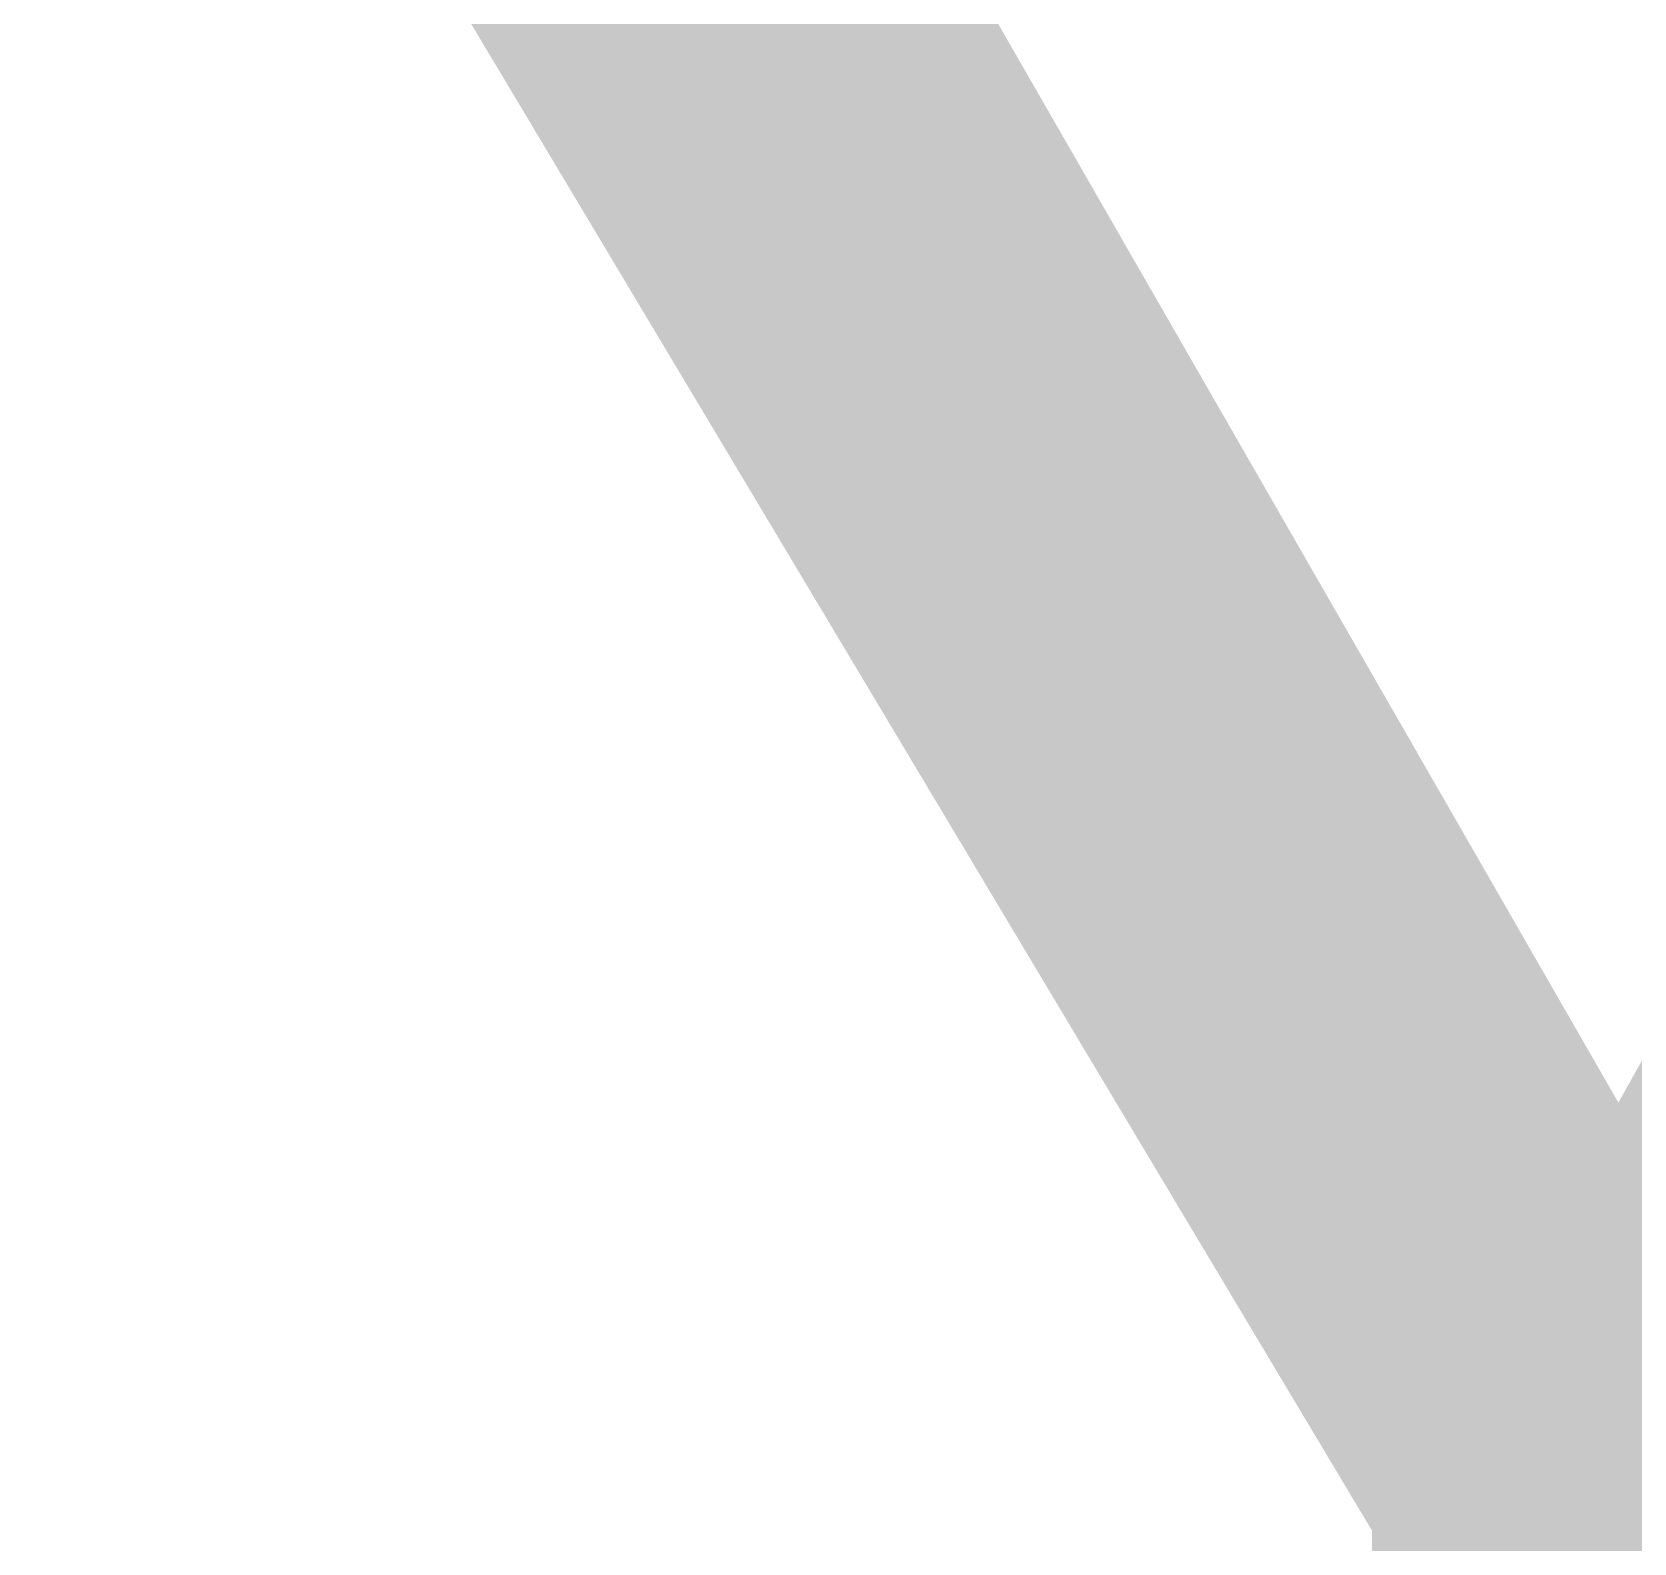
# Model space of a CAD drawing. Extents: x 35 to 236, y 10 to 166.
# Drawn here: x 94.244 to 96.885, y 111.181 to 113.672 of the extents above; entities that cross this region are included whole.
import ezdxf

# ---------------------------------------------------------------- set-up
doc = ezdxf.new("R2010")
doc.units = 0
doc.layers.add('BG_SILKSCREEN_TOP', color=254, linetype='CONTINUOUS')

msp = doc.modelspace()

# ---------------------------------------------------------------- linework, layer by layer
at = {"layer": 'BG_SILKSCREEN_TOP', "const_width": 0.0508}
for points in [[(96.4788, 111.2081), (94.269, 114.9038)], [(96.4788, 111.2081), (94.269, 114.9038)], [(95.1072, 114.9038), (96.8598, 111.8558)], [(95.1072, 114.9038), (96.8598, 111.8558)], [(96.8598, 111.8558), (98.5743, 114.9038)], [(96.8598, 111.8558), (98.5743, 114.9038)], [(94.9914, 113.6955), (95.506, 114.2101)], [(94.9931, 113.6927), (95.5077, 114.2073)], [(94.9948, 113.6899), (95.5093, 114.2044)], [(94.9965, 113.6871), (95.5109, 114.2016)], [(94.9981, 113.6843), (95.5126, 114.1987)], [(94.9998, 113.6815), (95.5142, 114.1959)], [(95.0015, 113.6787), (95.5159, 114.193)], [(95.0032, 113.6759), (95.5175, 114.1902)], [(95.0049, 113.673), (95.5191, 114.1873)], [(95.0065, 113.6702), (95.5208, 114.1845)], [(95.0082, 113.6674), (95.5224, 114.1816)], [(95.0099, 113.6646), (95.524, 114.1788)], [(95.0116, 113.6618), (95.5257, 114.1759)], [(95.0133, 113.659), (95.5273, 114.1731)], [(95.015, 113.6562), (95.529, 114.1702)], [(95.0166, 113.6534), (95.5306, 114.1674)], [(95.0183, 113.6506), (95.5322, 114.1645)], [(95.02, 113.6478), (95.5339, 114.1617)], [(95.0217, 113.645), (95.5355, 114.1588)], [(95.0234, 113.6421), (95.5372, 114.156)], [(95.025, 113.6393), (95.5388, 114.1531)], [(95.0267, 113.6365), (95.5405, 114.1503)], [(95.0284, 113.6337), (95.5421, 114.1474)], [(95.0301, 113.6309), (95.5437, 114.1445)], [(95.0317, 113.6281), (95.5454, 114.1417)], [(95.0334, 113.6253), (95.547, 114.1389)], [(95.0351, 113.6225), (95.5486, 114.136)], [(95.0368, 113.6197), (95.5503, 114.1331)], [(95.0385, 113.6169), (95.5519, 114.1303)], [(95.0401, 113.614), (95.5536, 114.1275)], [(95.0418, 113.6112), (95.5552, 114.1246)], [(95.0435, 113.6084), (95.5568, 114.1217)], [(95.0452, 113.6056), (95.5585, 114.1189)], [(95.0469, 113.6028), (95.5601, 114.116)], [(95.0486, 113.6), (95.5618, 114.1132)], [(95.0502, 113.5972), (95.5634, 114.1103)], [(95.0519, 113.5944), (95.565, 114.1075)], [(95.0536, 113.5916), (95.5667, 114.1046)], [(95.0553, 113.5887), (95.5683, 114.1018)], [(95.057, 113.5859), (95.5699, 114.0989)], [(95.0586, 113.5831), (95.5716, 114.0961)], [(95.0603, 113.5803), (95.5732, 114.0932)], [(95.062, 113.5775), (95.5749, 114.0904)], [(95.0637, 113.5747), (95.5765, 114.0875)], [(95.0653, 113.5719), (95.5781, 114.0847)], [(95.067, 113.5691), (95.5798, 114.0818)], [(95.0687, 113.5663), (95.5814, 114.079)], [(95.0704, 113.5635), (95.5831, 114.0761)], [(95.0721, 113.5607), (95.5847, 114.0733)], [(95.0738, 113.5578), (95.5864, 114.0704)], [(95.0754, 113.555), (95.588, 114.0676)], [(95.0771, 113.5522), (95.5896, 114.0647)], [(95.0788, 113.5494), (95.5913, 114.0619)], [(95.0805, 113.5466), (95.5929, 114.059)], [(95.0822, 113.5438), (95.5945, 114.0562)], [(95.0838, 113.541), (95.5962, 114.0533)], [(95.0855, 113.5382), (95.5978, 114.0505)], [(95.0872, 113.5354), (95.5995, 114.0476)], [(95.0889, 113.5326), (95.6011, 114.0448)], [(95.0906, 113.5297), (95.6027, 114.0419)], [(95.0922, 113.5269), (95.6044, 114.0391)], [(95.0939, 113.5241), (95.606, 114.0362)], [(95.0956, 113.5213), (95.6077, 114.0334)], [(95.0973, 113.5185), (95.6093, 114.0305)], [(95.099, 113.5157), (95.6109, 114.0277)], [(95.1007, 113.5129), (95.6126, 114.0248)], [(95.1023, 113.5101), (95.6142, 114.022)], [(95.104, 113.5073), (95.6158, 114.0191)], [(95.1057, 113.5045), (95.6175, 114.0163)], [(95.1074, 113.5016), (95.6191, 114.0134)], [(95.109, 113.4988), (95.6208, 114.0106)], [(95.1107, 113.496), (95.6224, 114.0077)], [(95.1124, 113.4932), (95.624, 114.0048)], [(95.1141, 113.4904), (95.6257, 114.002)], [(95.1158, 113.4876), (95.6273, 113.9992)], [(95.1174, 113.4848), (95.629, 113.9963)], [(95.1191, 113.482), (95.6306, 113.9935)], [(95.1208, 113.4792), (95.6322, 113.9906)], [(95.1225, 113.4763), (95.6339, 113.9878)], [(95.1242, 113.4736), (95.6355, 113.9849)], [(95.1258, 113.4707), (95.6372, 113.9821)], [(95.1275, 113.4679), (95.6388, 113.9792)], [(95.1292, 113.4651), (95.6405, 113.9763)], [(95.1309, 113.4623), (95.6421, 113.9735)], [(95.1326, 113.4595), (95.6437, 113.9707)], [(95.1342, 113.4567), (95.6454, 113.9678)], [(95.1359, 113.4539), (95.647, 113.9649)], [(95.1376, 113.4511), (95.6486, 113.9621)], [(95.1393, 113.4483), (95.6503, 113.9593)], [(95.141, 113.4454), (95.6519, 113.9564)], [(95.1426, 113.4426), (95.6536, 113.9535)], [(95.1443, 113.4398), (95.6552, 113.9507)], [(95.146, 113.437), (95.6568, 113.9478)], [(95.1477, 113.4342), (95.6585, 113.945)], [(95.1494, 113.4314), (95.6601, 113.9421)], [(95.151, 113.4286), (95.6617, 113.9393)], [(95.1527, 113.4258), (95.6634, 113.9364)], [(95.1544, 113.423), (95.665, 113.9336)], [(95.1561, 113.4202), (95.6667, 113.9307)], [(95.1578, 113.4173), (95.6683, 113.9279)], [(95.1595, 113.4145), (95.6699, 113.925)], [(95.1611, 113.4117), (95.6716, 113.9222)], [(95.1628, 113.4089), (95.6732, 113.9193)], [(95.1645, 113.4061), (95.6749, 113.9165)], [(95.1662, 113.4033), (95.6765, 113.9136)], [(95.1678, 113.4005), (95.6781, 113.9108)], [(95.1695, 113.3977), (95.6798, 113.9079)], [(95.1712, 113.3949), (95.6814, 113.9051)], [(95.1729, 113.392), (95.683, 113.9022)], [(95.1746, 113.3893), (95.6847, 113.8994)], [(95.1762, 113.3864), (95.6863, 113.8965)], [(95.1779, 113.3836), (95.688, 113.8937)], [(95.1796, 113.3808), (95.6896, 113.8908)], [(95.1813, 113.378), (95.6913, 113.888)], [(95.183, 113.3752), (95.6929, 113.8851)], [(95.1846, 113.3724), (95.6945, 113.8823)], [(95.1863, 113.3696), (95.6962, 113.8794)], [(95.188, 113.3668), (95.6978, 113.8766)], [(95.1897, 113.364), (95.6995, 113.8737)], [(95.1914, 113.3611), (95.7011, 113.8709)], [(95.1931, 113.3583), (95.7027, 113.868)], [(95.1947, 113.3555), (95.7044, 113.8652)], [(95.1964, 113.3527), (95.706, 113.8623)], [(95.1981, 113.3499), (95.7077, 113.8595)], [(95.1998, 113.3471), (95.7093, 113.8566)], [(95.2014, 113.3443), (95.7109, 113.8538)], [(95.2031, 113.3415), (95.7126, 113.8509)], [(95.2048, 113.3387), (95.7142, 113.8481)], [(95.2065, 113.3359), (95.7158, 113.8452)], [(95.2082, 113.333), (95.7175, 113.8424)], [(95.2098, 113.3302), (95.7191, 113.8395)], [(95.2115, 113.3274), (95.7208, 113.8366)], [(95.2132, 113.3246), (95.7224, 113.8338)], [(95.2149, 113.3218), (95.724, 113.831)], [(95.2166, 113.319), (95.7257, 113.8281)], [(95.2183, 113.3162), (95.7273, 113.8253)], [(95.2199, 113.3134), (95.7289, 113.8224)], [(95.2216, 113.3106), (95.7306, 113.8196)], [(95.2233, 113.3078), (95.7322, 113.8167)], [(95.225, 113.3049), (95.7339, 113.8138)], [(95.2267, 113.3021), (95.7355, 113.811)], [(95.2283, 113.2993), (95.7372, 113.8081)], [(95.23, 113.2965), (95.7388, 113.8053)], [(95.2317, 113.2937), (95.7404, 113.8025)], [(95.2334, 113.2909), (95.7421, 113.7996)], [(95.235, 113.2881), (95.7437, 113.7967)], [(95.2367, 113.2853), (95.7454, 113.7939)], [(95.2384, 113.2825), (95.747, 113.7911)], [(95.2401, 113.2797), (95.7486, 113.7882)], [(95.2418, 113.2769), (95.7503, 113.7853)], [(95.2435, 113.274), (95.7519, 113.7825)], [(95.2451, 113.2712), (95.7536, 113.7797)], [(96.8992, 111.9258), (98.7503, 113.777)], [(96.9049, 111.9361), (98.7567, 113.7879)], [(95.2468, 113.2684), (95.7552, 113.7768)], [(95.2485, 113.2656), (95.7568, 113.7739)], [(95.2502, 113.2628), (95.7585, 113.7711)], [(95.2519, 113.26), (95.7601, 113.7682)], [(95.2535, 113.2572), (95.7617, 113.7654)], [(95.2552, 113.2544), (95.7634, 113.7625)], [(95.2569, 113.2516), (95.765, 113.7597)], [(95.2586, 113.2487), (95.7667, 113.7568)], [(95.2603, 113.2459), (95.7683, 113.754)], [(95.2619, 113.2431), (95.7699, 113.7511)], [(96.8876, 111.9053), (98.7375, 113.7552)], [(96.8934, 111.9156), (98.7439, 113.7661)], [(95.2636, 113.2403), (95.7716, 113.7483)], [(95.2653, 113.2375), (95.7732, 113.7454)], [(95.267, 113.2347), (95.7749, 113.7426)], [(95.2686, 113.2319), (95.7765, 113.7397)], [(95.2703, 113.2291), (95.7781, 113.7369)], [(95.272, 113.2263), (95.7798, 113.734)], [(95.2737, 113.2235), (95.7814, 113.7312)], [(95.2754, 113.2206), (95.783, 113.7283)], [(95.2771, 113.2178), (95.7847, 113.7255)], [(96.8761, 111.8848), (98.7247, 113.7334)], [(96.8818, 111.895), (98.7311, 113.7443)], [(95.2787, 113.215), (95.7863, 113.7226)], [(95.2804, 113.2122), (95.788, 113.7198)], [(95.2821, 113.2094), (95.7896, 113.7169)], [(95.2838, 113.2066), (95.7913, 113.7141)], [(95.2855, 113.2038), (95.7929, 113.7112)], [(95.2871, 113.201), (95.7945, 113.7084)], [(95.2888, 113.1982), (95.7962, 113.7055)], [(95.2905, 113.1953), (95.7978, 113.7027)], [(95.2922, 113.1926), (95.7995, 113.6998)], [(96.3793, 111.3745), (98.7055, 113.7008)], [(96.8645, 111.8643), (98.7119, 113.7117)], [(96.8703, 111.8745), (98.7183, 113.7226)], [(95.2939, 113.1897), (95.8011, 113.697)], [(95.2955, 113.1869), (95.8027, 113.6941)], [(95.2972, 113.1841), (95.8044, 113.6913)], [(95.2989, 113.1813), (95.806, 113.6884)], [(95.3006, 113.1785), (95.8076, 113.6856)], [(95.3023, 113.1757), (95.8093, 113.6827)], [(95.304, 113.1729), (95.8109, 113.6799)], [(95.3056, 113.1701), (95.8126, 113.677)], [(95.3073, 113.1673), (95.8142, 113.6742)], [(95.309, 113.1645), (95.8158, 113.6713)], [(96.3809, 111.3717), (98.6991, 113.6899)], [(96.3826, 111.3689), (98.6927, 113.679)], [(95.3107, 113.1616), (95.8175, 113.6684)], [(95.3123, 113.1588), (95.8191, 113.6656)], [(95.314, 113.156), (95.8208, 113.6628)], [(95.3157, 113.1532), (95.8224, 113.6599)], [(95.3174, 113.1504), (95.824, 113.657)], [(95.3191, 113.1476), (95.8257, 113.6542)], [(95.3207, 113.1448), (95.8273, 113.6514)], [(95.3224, 113.142), (95.8289, 113.6485)], [(95.3241, 113.1392), (95.8306, 113.6456)], [(96.3843, 111.3661), (98.6863, 113.6681)], [(96.386, 111.3633), (98.6799, 113.6572)], [(96.3876, 111.3605), (98.6735, 113.6463)], [(95.3258, 113.1363), (95.8322, 113.6428)], [(95.3275, 113.1336), (95.8339, 113.64)], [(95.3292, 113.1307), (95.8355, 113.6371)], [(95.3308, 113.1279), (95.8372, 113.6342)], [(95.3325, 113.1251), (95.8388, 113.6314)], [(95.3342, 113.1223), (95.8404, 113.6285)], [(95.3359, 113.1195), (95.8421, 113.6257)], [(95.3375, 113.1167), (95.8437, 113.6228)], [(95.3392, 113.1139), (95.8454, 113.62)], [(96.3893, 111.3577), (98.6671, 113.6355)], [(96.391, 111.3548), (98.6607, 113.6246)], [(95.3409, 113.1111), (95.847, 113.6171)], [(95.3426, 113.1083), (95.8486, 113.6143)], [(95.3443, 113.1054), (95.8503, 113.6115)], [(95.3459, 113.1026), (95.8519, 113.6086)], [(95.3476, 113.0998), (95.8535, 113.6057)], [(95.3493, 113.097), (95.8552, 113.6029)], [(95.351, 113.0942), (95.8568, 113.6)], [(95.3527, 113.0914), (95.8585, 113.5972)], [(95.3543, 113.0886), (95.8601, 113.5943)], [(96.3927, 111.352), (98.6543, 113.6137)], [(96.3944, 111.3492), (98.6479, 113.6028)], [(95.356, 113.0858), (95.8617, 113.5915)], [(95.3577, 113.083), (95.8634, 113.5886)], [(95.3594, 113.0802), (95.865, 113.5858)], [(95.3611, 113.0773), (95.8667, 113.5829)], [(95.3628, 113.0745), (95.8683, 113.5801)], [(95.3644, 113.0717), (95.8699, 113.5772)], [(95.3661, 113.0689), (95.8716, 113.5744)], [(95.3678, 113.0661), (95.8732, 113.5715)], [(95.3695, 113.0633), (95.8748, 113.5687)], [(95.3711, 113.0605), (95.8765, 113.5658)], [(96.3961, 111.3464), (98.6415, 113.5919)], [(96.3977, 111.3436), (98.6351, 113.581)], [(96.3994, 111.3408), (98.6287, 113.5701)], [(95.3728, 113.0577), (95.8781, 113.563)], [(95.3745, 113.0549), (95.8798, 113.5601)], [(95.3762, 113.052), (95.8814, 113.5573)], [(95.3779, 113.0492), (95.883, 113.5544)], [(95.3795, 113.0464), (95.8847, 113.5516)], [(95.3812, 113.0436), (95.8863, 113.5487)], [(95.3829, 113.0408), (95.888, 113.5459)], [(95.3846, 113.038), (95.8896, 113.543)], [(95.3863, 113.0352), (95.8913, 113.5402)], [(96.4011, 111.338), (98.6223, 113.5592)], [(96.4028, 111.3352), (98.6159, 113.5483)], [(95.388, 113.0324), (95.8929, 113.5373)], [(95.3896, 113.0296), (95.8945, 113.5345)], [(95.3913, 113.0268), (95.8962, 113.5316)], [(95.393, 113.0239), (95.8978, 113.5288)], [(95.3947, 113.0211), (95.8994, 113.5259)], [(95.3964, 113.0183), (95.9011, 113.5231)], [(95.398, 113.0155), (95.9027, 113.5202)], [(95.3997, 113.0127), (95.9044, 113.5174)], [(95.4014, 113.0099), (95.906, 113.5145)], [(96.4045, 111.3324), (98.6095, 113.5375)], [(96.4061, 111.3295), (98.6032, 113.5266)], [(96.4078, 111.3267), (98.5968, 113.5157)], [(95.4031, 113.0071), (95.9076, 113.5117)], [(95.4047, 113.0043), (95.9093, 113.5088)], [(95.4064, 113.0015), (95.9109, 113.506)], [(95.4081, 112.9987), (95.9126, 113.5031)], [(95.4098, 112.9959), (95.9142, 113.5003)], [(95.4115, 112.993), (95.9158, 113.4974)], [(95.4131, 112.9902), (95.9175, 113.4946)], [(95.4148, 112.9874), (95.9191, 113.4917)], [(95.4165, 112.9846), (95.9207, 113.4888)], [(96.4095, 111.3239), (98.5904, 113.5048)], [(96.4112, 111.3211), (98.584, 113.4939)], [(95.4182, 112.9818), (95.9224, 113.486)], [(95.4199, 112.979), (95.924, 113.4832)], [(95.4216, 112.9762), (95.9257, 113.4803)], [(95.4232, 112.9734), (95.9273, 113.4774)], [(95.4249, 112.9706), (95.9289, 113.4746)], [(95.4266, 112.9678), (95.9306, 113.4718)], [(95.4283, 112.9649), (95.9322, 113.4689)], [(95.43, 112.9621), (95.9339, 113.466)], [(95.4316, 112.9593), (95.9355, 113.4632)], [(95.4333, 112.9565), (95.9372, 113.4603)], [(96.4129, 111.3183), (98.5776, 113.483)], [(96.4145, 111.3155), (98.5712, 113.4721)], [(96.4162, 111.3127), (98.5648, 113.4612)], [(95.435, 112.9537), (95.9388, 113.4575)], [(95.4367, 112.9509), (95.9404, 113.4546)], [(95.4383, 112.9481), (95.9421, 113.4518)], [(95.44, 112.9453), (95.9437, 113.4489)], [(95.4417, 112.9425), (95.9454, 113.4461)], [(95.4434, 112.9396), (95.947, 113.4432)], [(95.4451, 112.9369), (95.9486, 113.4404)], [(95.4468, 112.934), (95.9503, 113.4375)], [(95.4484, 112.9312), (95.9519, 113.4347)], [(96.4179, 111.3099), (98.5584, 113.4503)], [(96.4196, 111.3071), (98.552, 113.4394)], [(95.4501, 112.9284), (95.9535, 113.4318)], [(95.4518, 112.9256), (95.9552, 113.429)], [(95.4535, 112.9228), (95.9568, 113.4261)], [(95.4552, 112.92), (95.9585, 113.4233)], [(95.4568, 112.9172), (95.9601, 113.4204)], [(95.4585, 112.9144), (95.9617, 113.4176)], [(95.4602, 112.9116), (95.9634, 113.4147)], [(95.4619, 112.9087), (95.965, 113.4119)], [(95.4636, 112.9059), (95.9666, 113.409)], [(96.4212, 111.3043), (98.5456, 113.4286)], [(96.4229, 111.3014), (98.5392, 113.4177)], [(95.4652, 112.9031), (95.9683, 113.4062)], [(95.4669, 112.9003), (95.9699, 113.4033)], [(95.4686, 112.8975), (95.9716, 113.4005)], [(95.4703, 112.8947), (95.9732, 113.3976)], [(95.4719, 112.8919), (95.9748, 113.3948)], [(95.4736, 112.8891), (95.9765, 113.3919)], [(95.4753, 112.8863), (95.9781, 113.3891)], [(95.477, 112.8835), (95.9798, 113.3862)], [(95.4787, 112.8806), (95.9814, 113.3834)], [(96.4246, 111.2986), (98.5328, 113.4068)], [(96.4263, 111.2958), (98.5264, 113.3959)], [(96.428, 111.293), (98.52, 113.385)], [(95.4804, 112.8778), (95.983, 113.3805)], [(95.482, 112.875), (95.9847, 113.3777)], [(95.4837, 112.8722), (95.9863, 113.3748)], [(95.4854, 112.8694), (95.988, 113.372)], [(95.4871, 112.8666), (95.9896, 113.3691)], [(95.4888, 112.8638), (95.9912, 113.3663)], [(95.4904, 112.861), (95.9929, 113.3634)], [(95.4921, 112.8582), (95.9945, 113.3606)], [(95.4938, 112.8553), (95.9962, 113.3577)], [(95.4955, 112.8526), (95.9978, 113.3549)], [(96.4297, 111.2902), (98.5136, 113.3741)], [(96.4313, 111.2874), (98.5072, 113.3632)], [(95.4972, 112.8497), (95.9994, 113.352)], [(95.4988, 112.8469), (96.0011, 113.3492)], [(95.5005, 112.8441), (96.0027, 113.3463)], [(95.5022, 112.8413), (96.0044, 113.3435)], [(95.5039, 112.8385), (96.006, 113.3406)], [(95.5056, 112.8357), (96.0076, 113.3378)], [(95.5073, 112.8329), (96.0093, 113.3349)], [(95.5089, 112.8301), (96.0109, 113.3321)], [(95.5106, 112.8273), (96.0126, 113.3292)], [(96.433, 111.2846), (98.5008, 113.3523)], [(96.4347, 111.2818), (98.4944, 113.3414)], [(96.4364, 111.279), (98.488, 113.3306)], [(95.5123, 112.8245), (96.0142, 113.3264)], [(95.514, 112.8216), (96.0158, 113.3235)], [(95.5156, 112.8188), (96.0175, 113.3206)], [(95.5173, 112.816), (96.0191, 113.3178)], [(95.519, 112.8132), (96.0207, 113.315)], [(95.5207, 112.8104), (96.0224, 113.3121)], [(95.5224, 112.8076), (96.024, 113.3092)], [(95.524, 112.8048), (96.0257, 113.3064)], [(95.5257, 112.802), (96.0273, 113.3036)], [(96.4381, 111.2762), (98.4816, 113.3197)], [(96.4397, 111.2734), (98.4752, 113.3088)], [(95.5274, 112.7992), (96.0289, 113.3007)], [(95.5291, 112.7963), (96.0306, 113.2978)], [(95.5308, 112.7935), (96.0322, 113.295)], [(95.5325, 112.7907), (96.0338, 113.2921)], [(95.5341, 112.7879), (96.0355, 113.2893)], [(95.5358, 112.7851), (96.0372, 113.2864)], [(95.5375, 112.7823), (96.0388, 113.2836)], [(95.5392, 112.7795), (96.0404, 113.2807)], [(95.5408, 112.7767), (96.0421, 113.2779)], [(95.5425, 112.7739), (96.0437, 113.275)], [(96.4414, 111.2705), (98.4688, 113.2979)], [(96.4431, 111.2677), (98.4624, 113.287)], [(96.4448, 111.2649), (98.456, 113.2761)], [(95.5442, 112.7711), (96.0453, 113.2722)], [(95.5459, 112.7682), (96.047, 113.2693)], [(95.5476, 112.7654), (96.0486, 113.2665)], [(95.5492, 112.7626), (96.0503, 113.2636)], [(95.5509, 112.7598), (96.0519, 113.2608)], [(95.5526, 112.757), (96.0535, 113.2579)], [(95.5543, 112.7542), (96.0552, 113.2551)], [(95.556, 112.7514), (96.0568, 113.2522)], [(95.5576, 112.7486), (96.0584, 113.2494)], [(96.4465, 111.2621), (98.4496, 113.2652)], [(96.4481, 111.2593), (98.4432, 113.2544)], [(95.5593, 112.7458), (96.0601, 113.2465)], [(95.561, 112.7429), (96.0617, 113.2437)], [(95.5627, 112.7402), (96.0634, 113.2408)], [(95.5644, 112.7373), (96.065, 113.238)], [(95.5661, 112.7345), (96.0666, 113.2351)], [(95.5677, 112.7317), (96.0683, 113.2323)], [(95.5694, 112.7289), (96.0699, 113.2294)], [(95.5711, 112.7261), (96.0716, 113.2266)], [(95.5728, 112.7233), (96.0732, 113.2237)], [(96.4498, 111.2565), (98.4368, 113.2435)], [(96.4515, 111.2537), (98.4304, 113.2326)], [(95.5744, 112.7205), (96.0748, 113.2209)], [(95.5761, 112.7177), (96.0765, 113.218)], [(95.5778, 112.7149), (96.0781, 113.2152)], [(95.5795, 112.712), (96.0798, 113.2123)], [(95.5812, 112.7092), (96.0814, 113.2095)], [(95.5828, 112.7064), (96.083, 113.2066)], [(95.5845, 112.7036), (96.0847, 113.2038)], [(95.5862, 112.7008), (96.0863, 113.2009)], [(95.5879, 112.698), (96.088, 113.1981)], [(96.4532, 111.2509), (98.424, 113.2217)], [(96.4549, 111.2481), (98.4176, 113.2108)], [(96.4566, 111.2453), (98.4112, 113.1999)], [(95.5896, 112.6952), (96.0896, 113.1952)], [(95.5913, 112.6924), (96.0912, 113.1924)], [(95.5929, 112.6896), (96.0929, 113.1895)], [(95.5946, 112.6868), (96.0945, 113.1867)], [(95.5963, 112.6839), (96.0962, 113.1838)], [(95.598, 112.6812), (96.0978, 113.1809)], [(95.5997, 112.6783), (96.0994, 113.1781)], [(95.6013, 112.6755), (96.1011, 113.1753)], [(95.603, 112.6727), (96.1027, 113.1724)], [(95.6047, 112.6699), (96.1044, 113.1695)], [(96.4582, 111.2424), (98.4048, 113.189)], [(96.4599, 111.2396), (98.3984, 113.1781)], [(95.6064, 112.6671), (96.106, 113.1667)], [(95.608, 112.6643), (96.1076, 113.1639)], [(95.6097, 112.6615), (96.1093, 113.161)], [(95.6114, 112.6586), (96.1109, 113.1582)], [(95.6131, 112.6559), (96.1125, 113.1553)], [(95.6148, 112.653), (96.1142, 113.1524)], [(95.6164, 112.6502), (96.1158, 113.1496)], [(95.6181, 112.6474), (96.1175, 113.1467)], [(95.6198, 112.6446), (96.1191, 113.1439)], [(96.4616, 111.2368), (98.392, 113.1672)], [(96.4633, 111.234), (98.3856, 113.1564)], [(96.4649, 111.2312), (98.3792, 113.1455)], [(95.6215, 112.6418), (96.1207, 113.141)], [(95.6232, 112.639), (96.1224, 113.1382)], [(95.6249, 112.6362), (96.124, 113.1354)], [(95.6265, 112.6334), (96.1257, 113.1325)], [(95.6282, 112.6306), (96.1273, 113.1296)], [(95.6299, 112.6278), (96.1289, 113.1268)], [(95.6316, 112.6249), (96.1306, 113.1239)], [(95.6333, 112.6221), (96.1322, 113.1211)], [(95.6349, 112.6193), (96.1338, 113.1182)], [(96.4666, 111.2284), (98.3728, 113.1346)], [(96.4683, 111.2256), (98.3664, 113.1237)], [(95.6366, 112.6165), (96.1355, 113.1154)], [(95.6383, 112.6137), (96.1371, 113.1125)], [(95.64, 112.6109), (96.1388, 113.1097)], [(95.6416, 112.6081), (96.1404, 113.1068)], [(95.6433, 112.6053), (96.1421, 113.104)], [(95.645, 112.6025), (96.1437, 113.1011)], [(95.6467, 112.5996), (96.1453, 113.0983)], [(95.6484, 112.5968), (96.147, 113.0954)], [(95.6501, 112.594), (96.1486, 113.0926)], [(96.47, 111.2228), (98.36, 113.1128)], [(96.4717, 111.22), (98.3536, 113.1019)], [(96.4733, 111.2171), (98.3472, 113.091)], [(95.6517, 112.5912), (96.1503, 113.0897)], [(95.6534, 112.5884), (96.1519, 113.0869)], [(95.6551, 112.5856), (96.1535, 113.084)], [(95.6568, 112.5828), (96.1552, 113.0812)], [(95.6585, 112.58), (96.1568, 113.0783)], [(95.6601, 112.5772), (96.1584, 113.0755)], [(95.6618, 112.5744), (96.1601, 113.0726)], [(95.6635, 112.5716), (96.1617, 113.0698)], [(95.6652, 112.5687), (96.1634, 113.0669)], [(95.6669, 112.5659), (96.165, 113.0641)], [(96.475, 111.2144), (98.3408, 113.0801)], [(96.4767, 111.2115), (98.3344, 113.0692)], [(95.6685, 112.5631), (96.1666, 113.0612)], [(95.6702, 112.5603), (96.1683, 113.0584)], [(95.6719, 112.5575), (96.1699, 113.0555)], [(95.6736, 112.5547), (96.1716, 113.0527)], [(95.6753, 112.5519), (96.1732, 113.0498)], [(95.6769, 112.5491), (96.1748, 113.047)], [(95.6786, 112.5463), (96.1765, 113.0441)], [(95.6803, 112.5435), (96.1781, 113.0413)], [(95.682, 112.5406), (96.1797, 113.0384)], [(96.4784, 111.2087), (98.328, 113.0583)], [(96.4788, 111.2046), (98.3216, 113.0475)], [(95.6837, 112.5378), (96.1814, 113.0356)], [(95.6853, 112.535), (96.183, 113.0327)], [(95.687, 112.5322), (96.1847, 113.0299)], [(95.6887, 112.5294), (96.1863, 113.027)], [(95.6904, 112.5266), (96.188, 113.0242)], [(95.6921, 112.5238), (96.1896, 113.0213)], [(95.6937, 112.521), (96.1912, 113.0185)], [(95.6954, 112.5182), (96.1929, 113.0156)], [(95.6971, 112.5153), (96.1945, 113.0127)], [(96.4788, 111.2001), (98.3152, 113.0366)], [(96.4788, 111.1956), (98.3088, 113.0257)], [(96.4788, 111.1911), (98.3024, 113.0148)], [(95.6988, 112.5125), (96.1962, 113.0099)], [(95.7005, 112.5097), (96.1978, 113.0071)], [(95.7021, 112.5069), (96.1994, 113.0042)], [(95.7038, 112.5041), (96.2011, 113.0013)], [(95.7055, 112.5013), (96.2027, 112.9985)], [(95.7072, 112.4985), (96.2043, 112.9957)], [(95.7089, 112.4957), (96.206, 112.9928)], [(95.7106, 112.4929), (96.2076, 112.9899)], [(95.7122, 112.4901), (96.2093, 112.9871)], [(96.4788, 111.1866), (98.296, 113.0039)], [(96.4788, 111.1821), (98.2896, 112.993)], [(95.7139, 112.4872), (96.2109, 112.9842)], [(95.7156, 112.4845), (96.2125, 112.9814)], [(95.7173, 112.4816), (96.2142, 112.9785)], [(95.7189, 112.4788), (96.2158, 112.9757)], [(95.7206, 112.476), (96.2175, 112.9728)], [(95.7223, 112.4732), (96.2191, 112.97)], [(95.724, 112.4704), (96.2207, 112.9672)], [(95.7257, 112.4676), (96.2224, 112.9643)], [(95.7273, 112.4648), (96.224, 112.9614)], [(95.729, 112.4619), (96.2256, 112.9586)], [(96.4788, 111.1777), (98.2832, 112.9821)], [(96.4788, 111.1732), (98.2768, 112.9712)], [(96.4788, 111.1687), (98.2704, 112.9603)], [(95.7307, 112.4592), (96.2273, 112.9557)], [(95.7324, 112.4563), (96.2289, 112.9529)], [(95.7341, 112.4535), (96.2306, 112.95)], [(95.7358, 112.4507), (96.2322, 112.9472)], [(95.7374, 112.4479), (96.2338, 112.9443)], [(95.7391, 112.4451), (96.2355, 112.9415)], [(95.7408, 112.4423), (96.2371, 112.9386)], [(95.7425, 112.4395), (96.2388, 112.9358)], [(95.7441, 112.4367), (96.2404, 112.9329)], [(96.4788, 111.1642), (98.264, 112.9495)], [(96.4788, 111.1597), (98.2576, 112.9386)], [(95.7458, 112.4339), (96.2421, 112.9301)], [(95.7475, 112.4311), (96.2437, 112.9272)], [(95.7492, 112.4282), (96.2453, 112.9244)], [(95.7509, 112.4254), (96.247, 112.9215)], [(95.7525, 112.4226), (96.2486, 112.9187)], [(95.7542, 112.4198), (96.2502, 112.9158)], [(95.7559, 112.417), (96.2519, 112.913)], [(95.7576, 112.4142), (96.2535, 112.9101)], [(95.7593, 112.4114), (96.2552, 112.9073)], [(96.4788, 111.1552), (98.2512, 112.9277)], [(96.4788, 111.1507), (98.2448, 112.9168)], [(96.4788, 111.1462), (98.2384, 112.9059)], [(95.761, 112.4086), (96.2568, 112.9044)], [(95.7626, 112.4058), (96.2584, 112.9016)], [(95.7643, 112.4029), (96.2601, 112.8987)], [(95.766, 112.4002), (96.2617, 112.8959)], [(95.7677, 112.3973), (96.2634, 112.893)], [(95.7694, 112.3945), (96.265, 112.8902)], [(95.771, 112.3917), (96.2666, 112.8873)], [(95.7727, 112.3889), (96.2683, 112.8845)], [(95.7744, 112.3861), (96.2699, 112.8816)], [(95.7761, 112.3833), (96.2715, 112.8788)], [(96.4788, 111.1417), (98.232, 112.895)], [(96.4788, 111.1372), (98.2256, 112.8841)], [(95.7777, 112.3805), (96.2732, 112.8759)], [(95.7794, 112.3777), (96.2748, 112.8731)], [(95.7811, 112.3749), (96.2765, 112.8702)], [(95.7828, 112.372), (96.2781, 112.8674)], [(95.7845, 112.3692), (96.2797, 112.8645)], [(95.7861, 112.3664), (96.2814, 112.8617)], [(95.7878, 112.3636), (96.283, 112.8588)], [(95.7895, 112.3608), (96.2847, 112.856)], [(95.7912, 112.358), (96.2863, 112.8531)], [(96.4788, 111.1328), (98.2192, 112.8733)], [(96.4788, 111.1283), (98.2128, 112.8624)], [(95.7929, 112.3552), (96.2879, 112.8503)], [(95.7946, 112.3524), (96.2896, 112.8474)], [(95.7962, 112.3496), (96.2912, 112.8445)], [(95.7979, 112.3468), (96.2929, 112.8417)], [(95.7996, 112.3439), (96.2945, 112.8389)], [(95.8013, 112.3411), (96.2961, 112.836)], [(95.803, 112.3383), (96.2978, 112.8331)], [(95.8046, 112.3355), (96.2994, 112.8303)], [(95.8063, 112.3327), (96.3011, 112.8275)], [(96.4788, 111.1238), (98.2064, 112.8515)], [(96.4788, 111.1193), (98.2, 112.8406)], [(96.4788, 111.1148), (98.1937, 112.8297)], [(95.808, 112.3299), (96.3027, 112.8246)], [(95.8097, 112.3271), (96.3043, 112.8217)], [(95.8113, 112.3243), (96.306, 112.8189)], [(95.813, 112.3215), (96.3076, 112.8161)], [(95.8147, 112.3186), (96.3093, 112.8132)], [(95.8164, 112.3158), (96.3109, 112.8103)], [(95.8181, 112.313), (96.3125, 112.8075)], [(95.8198, 112.3102), (96.3142, 112.8046)], [(95.8214, 112.3074), (96.3158, 112.8018)], [(96.4788, 111.1103), (98.1873, 112.8188)], [(96.4788, 111.1058), (98.1809, 112.8079)], [(95.8231, 112.3046), (96.3175, 112.7989)], [(95.8248, 112.3018), (96.3191, 112.7961)], [(95.8265, 112.299), (96.3207, 112.7932)], [(95.8282, 112.2962), (96.3224, 112.7904)], [(95.8298, 112.2934), (96.324, 112.7875)], [(95.8315, 112.2905), (96.3256, 112.7847)], [(95.8332, 112.2878), (96.3273, 112.7818)], [(95.8349, 112.2849), (96.3289, 112.779)], [(95.8366, 112.2821), (96.3306, 112.7761)], [(95.8382, 112.2793), (96.3322, 112.7733)], [(96.4788, 111.1013), (98.1745, 112.797)], [(96.4788, 111.0969), (98.1681, 112.7861)], [(96.4788, 111.0924), (98.1617, 112.7753)], [(95.8399, 112.2765), (96.3338, 112.7704)], [(95.8416, 112.2737), (96.3355, 112.7676)], [(95.8433, 112.2709), (96.3371, 112.7647)], [(95.8449, 112.2681), (96.3387, 112.7619)], [(95.8467, 112.2653), (96.3404, 112.759)], [(95.8483, 112.2625), (96.3421, 112.7562)], [(95.85, 112.2596), (96.3437, 112.7533)], [(95.8517, 112.2568), (96.3453, 112.7505)], [(95.8534, 112.254), (96.347, 112.7476)], [(96.4788, 111.0879), (98.1553, 112.7644)], [(96.4788, 111.0834), (98.1489, 112.7535)], [(95.855, 112.2512), (96.3486, 112.7448)], [(95.8567, 112.2484), (96.3502, 112.7419)], [(95.8584, 112.2456), (96.3519, 112.7391)], [(95.8601, 112.2428), (96.3535, 112.7362)], [(95.8618, 112.24), (96.3552, 112.7334)], [(95.8634, 112.2372), (96.3568, 112.7305)], [(95.8651, 112.2344), (96.3584, 112.7277)], [(95.8668, 112.2315), (96.3601, 112.7248)], [(95.8685, 112.2287), (96.3617, 112.722)], [(96.4788, 111.0789), (98.1425, 112.7426)], [(96.4788, 111.0744), (98.1361, 112.7317)], [(96.4788, 111.0699), (98.1297, 112.7208)], [(95.8702, 112.2259), (96.3633, 112.7191)], [(95.8718, 112.2231), (96.365, 112.7163)], [(95.8735, 112.2203), (96.3666, 112.7134)], [(95.8752, 112.2175), (96.3683, 112.7106)], [(95.8769, 112.2147), (96.3699, 112.7077)], [(95.8786, 112.2119), (96.3715, 112.7049)], [(95.8802, 112.2091), (96.3732, 112.702)], [(95.8819, 112.2062), (96.3748, 112.6992)], [(95.8836, 112.2035), (96.3765, 112.6963)], [(96.4788, 111.0654), (98.1233, 112.7099)], [(96.4788, 111.0609), (98.1169, 112.699)], [(95.8853, 112.2006), (96.3781, 112.6934)], [(95.887, 112.1978), (96.3797, 112.6906)], [(95.8886, 112.195), (96.3814, 112.6878)], [(95.8903, 112.1922), (96.383, 112.6849)], [(95.892, 112.1894), (96.3847, 112.6821)], [(95.8937, 112.1866), (96.3863, 112.6792)], [(95.8954, 112.1838), (96.3879, 112.6764)], [(95.897, 112.181), (96.3896, 112.6735)], [(95.8987, 112.1782), (96.3912, 112.6707)], [(95.9004, 112.1753), (96.3929, 112.6678)], [(96.4788, 111.0564), (98.1105, 112.6881)], [(96.4788, 111.0519), (98.1041, 112.6773)], [(95.9021, 112.1725), (96.3945, 112.6649)], [(95.9038, 112.1697), (96.3961, 112.6621)], [(95.9055, 112.1669), (96.3978, 112.6593)], [(95.9071, 112.1641), (96.3994, 112.6564)], [(95.9088, 112.1613), (96.4011, 112.6535)], [(95.9105, 112.1585), (96.4027, 112.6507)], [(95.9122, 112.1557), (96.4043, 112.6479)], [(95.9139, 112.1529), (96.406, 112.645)], [(95.9155, 112.1501), (96.4076, 112.6421)], [(96.4788, 111.0474), (98.0977, 112.6664)], [(96.4788, 111.043), (98.0913, 112.6555)], [(96.4788, 111.0385), (98.0849, 112.6446)], [(95.9172, 112.1472), (96.4093, 112.6393)], [(95.9189, 112.1444), (96.4109, 112.6364)], [(95.9206, 112.1416), (96.4125, 112.6336)], [(95.9222, 112.1388), (96.4142, 112.6307)], [(95.9239, 112.136), (96.4158, 112.6279)], [(95.9256, 112.1332), (96.4174, 112.625)], [(95.9273, 112.1304), (96.4191, 112.6222)], [(95.929, 112.1276), (96.4207, 112.6193)], [(95.9306, 112.1248), (96.4224, 112.6165)], [(96.4788, 111.034), (98.0785, 112.6337)], [(96.4788, 111.0295), (98.0721, 112.6228)], [(95.9323, 112.1219), (96.424, 112.6136)], [(95.934, 112.1192), (96.4256, 112.6108)], [(95.9357, 112.1163), (96.4273, 112.6079)], [(95.9374, 112.1135), (96.4289, 112.6051)], [(95.9391, 112.1107), (96.4306, 112.6022)], [(95.9407, 112.1079), (96.4322, 112.5994)], [(95.9424, 112.1051), (96.4338, 112.5965)], [(95.9441, 112.1023), (96.4355, 112.5937)], [(95.9458, 112.0995), (96.4371, 112.5908)], [(96.4788, 111.025), (98.0657, 112.6119)], [(96.4788, 111.0205), (98.0593, 112.601)], [(96.4788, 111.016), (98.0529, 112.5901)], [(95.9474, 112.0967), (96.4387, 112.588)], [(95.9491, 112.0939), (96.4404, 112.5851)], [(95.9508, 112.0911), (96.442, 112.5823)], [(95.9525, 112.0882), (96.4437, 112.5794)], [(95.9542, 112.0854), (96.4453, 112.5766)], [(95.9558, 112.0826), (96.447, 112.5737)], [(95.9575, 112.0798), (96.4486, 112.5709)], [(95.9592, 112.077), (96.4502, 112.568)], [(95.9609, 112.0742), (96.4519, 112.5652)], [(95.9626, 112.0714), (96.4535, 112.5623)], [(96.4788, 111.0115), (98.0465, 112.5792)], [(96.4788, 111.007), (98.0401, 112.5684)], [(95.9643, 112.0686), (96.4552, 112.5595)], [(95.9659, 112.0658), (96.4568, 112.5566)], [(95.9676, 112.0629), (96.4584, 112.5538)], [(95.9693, 112.0601), (96.4601, 112.5509)], [(95.971, 112.0573), (96.4617, 112.5481)], [(95.9727, 112.0545), (96.4633, 112.5452)], [(95.9743, 112.0517), (96.465, 112.5424)], [(95.976, 112.0489), (96.4666, 112.5395)], [(95.9777, 112.0461), (96.4683, 112.5367)], [(96.4788, 111.0025), (98.0337, 112.5575)], [(96.4788, 110.998), (98.0273, 112.5466)], [(96.4788, 110.9936), (98.0209, 112.5357)], [(95.9794, 112.0433), (96.4699, 112.5338)], [(95.981, 112.0405), (96.4715, 112.531)], [(95.9827, 112.0377), (96.4732, 112.5281)], [(95.9844, 112.0348), (96.4748, 112.5252)], [(95.9861, 112.032), (96.4765, 112.5224)], [(95.9878, 112.0292), (96.4781, 112.5196)], [(95.9894, 112.0264), (96.4797, 112.5167)], [(95.9911, 112.0236), (96.4814, 112.5138)], [(95.9928, 112.0208), (96.483, 112.511)], [(96.4788, 110.9891), (98.0145, 112.5248)], [(96.4788, 110.9846), (98.0081, 112.5139)], [(95.9945, 112.018), (96.4846, 112.5082)], [(95.9962, 112.0152), (96.4863, 112.5053)], [(95.9979, 112.0124), (96.4879, 112.5024)], [(95.9995, 112.0095), (96.4896, 112.4996)], [(96.0012, 112.0068), (96.4912, 112.4967)], [(96.0029, 112.0039), (96.4929, 112.4939)], [(96.0046, 112.0011), (96.4945, 112.4911)], [(96.0063, 111.9983), (96.4961, 112.4882)], [(96.0079, 111.9955), (96.4978, 112.4853)], [(96.0096, 111.9927), (96.4994, 112.4825)], [(96.4788, 110.9801), (98.0017, 112.503)], [(96.4788, 110.9756), (97.9953, 112.4921)], [(96.0113, 111.9899), (96.5011, 112.4797)], [(96.013, 111.9871), (96.5027, 112.4768)], [(96.0146, 111.9843), (96.5043, 112.4739)], [(96.0163, 111.9815), (96.506, 112.4711)], [(96.018, 111.9786), (96.5076, 112.4682)], [(96.0197, 111.9758), (96.5092, 112.4654)], [(96.0214, 111.973), (96.5109, 112.4625)], [(96.0231, 111.9702), (96.5125, 112.4597)], [(96.0247, 111.9674), (96.5142, 112.4568)], [(96.4788, 110.9711), (97.9889, 112.4813)], [(96.4788, 110.9666), (97.9825, 112.4704)], [(96.4788, 110.9621), (97.9761, 112.4595)], [(96.0264, 111.9646), (96.5158, 112.454)], [(96.0281, 111.9618), (96.5174, 112.4511)], [(96.0298, 111.959), (96.5191, 112.4483)], [(96.0315, 111.9562), (96.5207, 112.4454)], [(96.0331, 111.9534), (96.5224, 112.4426)], [(96.0348, 111.9505), (96.524, 112.4397)], [(96.0365, 111.9478), (96.5256, 112.4369)], [(96.0382, 111.9449), (96.5273, 112.434)], [(96.0399, 111.9421), (96.5289, 112.4312)], [(96.4788, 110.9577), (97.9697, 112.4486)], [(96.4788, 110.9532), (97.9633, 112.4377)], [(96.0415, 111.9393), (96.5305, 112.4283)], [(96.0432, 111.9365), (96.5322, 112.4255)], [(96.0449, 111.9337), (96.5338, 112.4226)], [(96.0466, 111.9309), (96.5355, 112.4198)], [(96.0482, 111.9281), (96.5371, 112.4169)], [(96.05, 111.9252), (96.5387, 112.4141)], [(96.0516, 111.9225), (96.5404, 112.4112)], [(96.0533, 111.9196), (96.542, 112.4084)], [(96.055, 111.9168), (96.5437, 112.4055)], [(96.4788, 110.9487), (97.9569, 112.4268)], [(96.4788, 110.9442), (97.9505, 112.4159)], [(96.4788, 110.9397), (97.9441, 112.4051)], [(96.0567, 111.914), (96.5453, 112.4027)], [(96.0583, 111.9112), (96.547, 112.3998)], [(96.06, 111.9084), (96.5486, 112.397)], [(96.0617, 111.9056), (96.5502, 112.3941)], [(96.0634, 111.9028), (96.5519, 112.3913)], [(96.0651, 111.9), (96.5535, 112.3884)], [(96.0667, 111.8972), (96.5551, 112.3856)], [(96.0684, 111.8944), (96.5568, 112.3827)], [(96.0701, 111.8915), (96.5584, 112.3799)], [(96.0718, 111.8887), (96.5601, 112.377)], [(96.4788, 110.9352), (97.9377, 112.3942)], [(96.4788, 110.9307), (97.9313, 112.3833)], [(96.0735, 111.8859), (96.5617, 112.3742)], [(96.0751, 111.8831), (96.5633, 112.3713)], [(96.0768, 111.8803), (96.565, 112.3685)], [(96.0785, 111.8775), (96.5666, 112.3656)], [(96.0802, 111.8747), (96.5683, 112.3628)], [(96.0819, 111.8719), (96.5699, 112.3599)], [(96.0835, 111.8691), (96.5715, 112.357)], [(96.0852, 111.8662), (96.5732, 112.3542)], [(96.0869, 111.8634), (96.5748, 112.3514)], [(96.4788, 110.9262), (97.9249, 112.3724)], [(96.4788, 110.9217), (97.9185, 112.3615)], [(96.4788, 110.9172), (97.9121, 112.3506)], [(96.0886, 111.8606), (96.5764, 112.3485)], [(96.0903, 111.8578), (96.5781, 112.3456)], [(96.0919, 111.855), (96.5797, 112.3428)], [(96.0936, 111.8522), (96.5814, 112.34)], [(96.0953, 111.8494), (96.583, 112.3371)], [(96.097, 111.8466), (96.5846, 112.3342)], [(96.0987, 111.8438), (96.5863, 112.3314)], [(96.1003, 111.841), (96.5879, 112.3285)], [(96.102, 111.8382), (96.5896, 112.3257)], [(96.4788, 110.9128), (97.9057, 112.3397)], [(96.4788, 110.9083), (97.8993, 112.3288)], [(96.1037, 111.8353), (96.5912, 112.3228)], [(96.1054, 111.8325), (96.5929, 112.32)], [(96.1071, 111.8297), (96.5945, 112.3171)], [(96.1088, 111.8269), (96.5961, 112.3143)], [(96.1104, 111.8241), (96.5978, 112.3114)], [(96.1121, 111.8213), (96.5994, 112.3086)], [(96.1138, 111.8185), (96.601, 112.3057)], [(96.1155, 111.8157), (96.6027, 112.3029)], [(96.1171, 111.8129), (96.6043, 112.3)], [(96.4788, 110.9038), (97.8929, 112.3179)], [(96.4788, 110.8993), (97.8865, 112.307)], [(96.1188, 111.8101), (96.606, 112.2972)], [(96.1205, 111.8072), (96.6076, 112.2943)], [(96.1222, 111.8044), (96.6092, 112.2915)], [(96.1239, 111.8016), (96.6109, 112.2886)], [(96.1255, 111.7988), (96.6125, 112.2858)], [(96.1272, 111.796), (96.6142, 112.2829)], [(96.1289, 111.7932), (96.6158, 112.2801)], [(96.1306, 111.7904), (96.6174, 112.2772)], [(96.1323, 111.7876), (96.6191, 112.2744)], [(96.1339, 111.7848), (96.6207, 112.2715)], [(96.4788, 110.8948), (97.8801, 112.2962)], [(96.4788, 110.8903), (97.8737, 112.2853)], [(96.4788, 110.8858), (97.8673, 112.2744)], [(96.1356, 111.7819), (96.6223, 112.2687)], [(96.1373, 111.7791), (96.624, 112.2658)], [(96.139, 111.7763), (96.6256, 112.263)], [(96.1407, 111.7735), (96.6273, 112.2601)], [(96.1424, 111.7707), (96.6289, 112.2573)], [(96.144, 111.7679), (96.6305, 112.2544)], [(96.1457, 111.7651), (96.6322, 112.2516)], [(96.1474, 111.7623), (96.6338, 112.2487)], [(96.1491, 111.7595), (96.6355, 112.2459)], [(96.4788, 110.8813), (97.8609, 112.2635)], [(96.4788, 110.8768), (97.8545, 112.2526)], [(96.1507, 111.7567), (96.6371, 112.243)], [(96.1524, 111.7538), (96.6387, 112.2402)], [(96.1541, 111.7511), (96.6404, 112.2373)], [(96.1558, 111.7482), (96.642, 112.2345)], [(96.1575, 111.7454), (96.6437, 112.2316)], [(96.1591, 111.7426), (96.6453, 112.2288)], [(96.1608, 111.7398), (96.647, 112.2259)], [(96.1625, 111.737), (96.6486, 112.2231)], [(96.1642, 111.7342), (96.6502, 112.2202)], [(96.4788, 110.8723), (97.8481, 112.2417)], [(96.4788, 110.8678), (97.8417, 112.2308)], [(96.4788, 110.8633), (97.8353, 112.2199)], [(96.1659, 111.7314), (96.6519, 112.2174)], [(96.1676, 111.7286), (96.6535, 112.2145)], [(96.1692, 111.7258), (96.6551, 112.2117)], [(96.1709, 111.7229), (96.6568, 112.2088)], [(96.1726, 111.7201), (96.6584, 112.206)], [(96.1743, 111.7173), (96.6601, 112.2031)], [(96.176, 111.7145), (96.6617, 112.2003)], [(96.1776, 111.7117), (96.6633, 112.1974)], [(96.1793, 111.7089), (96.665, 112.1946)], [(96.4788, 110.8589), (97.8289, 112.209)], [(96.4788, 110.8544), (97.8225, 112.1981)], [(96.181, 111.7061), (96.6666, 112.1917)], [(96.1827, 111.7033), (96.6682, 112.1888)], [(96.1843, 111.7005), (96.6699, 112.186)], [(96.186, 111.6977), (96.6715, 112.1832)], [(96.1877, 111.6948), (96.6732, 112.1803)], [(96.1894, 111.692), (96.6748, 112.1774)], [(96.1911, 111.6892), (96.6764, 112.1746)], [(96.1928, 111.6864), (96.6781, 112.1718)], [(96.1944, 111.6836), (96.6797, 112.1689)], [(96.1961, 111.6808), (96.6814, 112.166)], [(96.4788, 110.8499), (97.8161, 112.1873)], [(96.4788, 110.8454), (97.8097, 112.1764)], [(96.4788, 110.8409), (97.8033, 112.1655)], [(96.1978, 111.678), (96.683, 112.1632)], [(96.1995, 111.6752), (96.6846, 112.1603)], [(96.2012, 111.6724), (96.6863, 112.1575)], [(96.2028, 111.6695), (96.6879, 112.1546)], [(96.2045, 111.6668), (96.6896, 112.1518)], [(96.2062, 111.6639), (96.6912, 112.1489)], [(96.2079, 111.6611), (96.6929, 112.1461)], [(96.2096, 111.6583), (96.6945, 112.1432)], [(96.2112, 111.6555), (96.6961, 112.1404)], [(96.4788, 110.8364), (97.7969, 112.1546)], [(96.4788, 110.8319), (97.7905, 112.1437)], [(96.2129, 111.6527), (96.6978, 112.1375)], [(96.2146, 111.6499), (96.6994, 112.1347)], [(96.2163, 111.6471), (96.701, 112.1318)], [(96.2179, 111.6443), (96.7027, 112.129)], [(96.2196, 111.6415), (96.7043, 112.1261)], [(96.2213, 111.6386), (96.706, 112.1233)], [(96.223, 111.6358), (96.7076, 112.1204)], [(96.2247, 111.633), (96.7092, 112.1176)], [(96.2264, 111.6302), (96.7109, 112.1147)], [(96.4788, 110.8274), (97.7842, 112.1328)], [(96.4788, 110.8229), (97.7778, 112.1219)], [(96.228, 111.6274), (96.7125, 112.1119)], [(96.2297, 111.6246), (96.7142, 112.109)], [(96.2314, 111.6218), (96.7158, 112.1062)], [(96.2331, 111.619), (96.7174, 112.1033)], [(96.2348, 111.6162), (96.7191, 112.1005)], [(96.2364, 111.6134), (96.7207, 112.0976)], [(96.2381, 111.6105), (96.7223, 112.0948)], [(96.2398, 111.6077), (96.724, 112.0919)], [(96.2415, 111.6049), (96.7256, 112.0891)], [(96.4788, 110.8184), (97.7714, 112.111)], [(96.4788, 110.814), (97.765, 112.1002)], [(96.4788, 110.8095), (97.7586, 112.0893)], [(96.2432, 111.6021), (96.7273, 112.0862)], [(96.2448, 111.5993), (96.7289, 112.0834)], [(96.2465, 111.5965), (96.7305, 112.0805)], [(96.2482, 111.5937), (96.7322, 112.0777)], [(96.2499, 111.5909), (96.7338, 112.0748)], [(96.2516, 111.5881), (96.7354, 112.072)], [(96.2533, 111.5852), (96.7371, 112.0691)], [(96.2549, 111.5824), (96.7387, 112.0663)], [(96.2566, 111.5796), (96.7404, 112.0634)], [(96.2583, 111.5768), (96.742, 112.0606)], [(96.4788, 110.805), (97.7522, 112.0784)], [(96.4788, 110.8005), (97.7458, 112.0675)], [(96.26, 111.574), (96.7437, 112.0577)], [(96.2616, 111.5712), (96.7453, 112.0549)], [(96.2633, 111.5684), (96.7469, 112.052)], [(96.265, 111.5656), (96.7486, 112.0491)], [(96.2667, 111.5628), (96.7502, 112.0463)], [(96.2684, 111.56), (96.7519, 112.0435)], [(96.27, 111.5572), (96.7535, 112.0406)], [(96.2717, 111.5544), (96.7551, 112.0378)], [(96.2734, 111.5515), (96.7568, 112.0349)], [(96.4788, 110.796), (97.7394, 112.0566)], [(96.4788, 110.7915), (97.733, 112.0457)], [(96.4788, 110.787), (97.7266, 112.0348)], [(96.2751, 111.5487), (96.7584, 112.0321)], [(96.2768, 111.5459), (96.7601, 112.0292)], [(96.2785, 111.5431), (96.7617, 112.0263)], [(96.2801, 111.5403), (96.7633, 112.0235)], [(96.2818, 111.5375), (96.765, 112.0206)], [(96.2835, 111.5347), (96.7666, 112.0178)], [(96.2852, 111.5319), (96.7682, 112.015)], [(96.2868, 111.5291), (96.7699, 112.0121)], [(96.2885, 111.5262), (96.7715, 112.0092)], [(96.4788, 110.7825), (97.7202, 112.024)], [(96.4788, 110.778), (97.7138, 112.0131)], [(96.2902, 111.5234), (96.7732, 112.0064)], [(96.2919, 111.5206), (96.7748, 112.0036)], [(96.2936, 111.5178), (96.7764, 112.0007)], [(96.2952, 111.515), (96.7781, 111.9978)], [(96.2969, 111.5122), (96.7797, 111.995)], [(96.2986, 111.5094), (96.7814, 111.9922)], [(96.3003, 111.5066), (96.783, 111.9893)], [(96.302, 111.5038), (96.7846, 111.9864)], [(96.3036, 111.501), (96.7863, 111.9836)], [(96.3053, 111.4981), (96.7879, 111.9807)], [(96.4788, 110.7736), (97.7074, 112.0022)], [(96.4788, 110.7691), (97.701, 111.9913)], [(96.307, 111.4953), (96.7895, 111.9779)], [(96.3087, 111.4925), (96.7912, 111.975)], [(96.3104, 111.4897), (96.7928, 111.9722)], [(96.3121, 111.4869), (96.7945, 111.9693)], [(96.3137, 111.4841), (96.7961, 111.9665)], [(96.3154, 111.4813), (96.7978, 111.9636)], [(96.3171, 111.4785), (96.7994, 111.9608)], [(96.3188, 111.4757), (96.801, 111.9579)], [(96.3204, 111.4728), (96.8027, 111.9551)], [(96.4788, 110.7646), (97.6946, 111.9804)], [(96.4788, 110.7601), (97.6882, 111.9695)], [(96.4788, 110.7556), (97.6818, 111.9586)], [(96.3221, 111.4701), (96.8043, 111.9522)], [(96.3238, 111.4672), (96.806, 111.9494)], [(96.3255, 111.4644), (96.8076, 111.9465)], [(96.3272, 111.4616), (96.8092, 111.9437)], [(96.3288, 111.4588), (96.8109, 111.9408)], [(96.3305, 111.456), (96.8125, 111.938)], [(96.3322, 111.4532), (96.8141, 111.9351)], [(96.3339, 111.4504), (96.8158, 111.9323)], [(96.3356, 111.4476), (96.8174, 111.9294)], [(96.4788, 110.7511), (97.6754, 111.9477)], [(96.4788, 110.7466), (97.669, 111.9368)], [(96.3373, 111.4448), (96.8191, 111.9266)], [(96.3389, 111.4419), (96.8207, 111.9237)], [(96.3406, 111.4391), (96.8223, 111.9209)], [(96.3423, 111.4363), (96.824, 111.918)], [(96.344, 111.4335), (96.8256, 111.9152)], [(96.3457, 111.4307), (96.8273, 111.9123)], [(96.3473, 111.4279), (96.8289, 111.9095)], [(96.349, 111.4251), (96.8305, 111.9066)], [(96.3507, 111.4223), (96.8322, 111.9038)], [(96.4788, 110.7421), (97.6626, 111.9259)], [(96.4788, 110.7376), (97.6562, 111.9151)], [(96.4788, 110.7331), (97.6498, 111.9042)], [(96.3524, 111.4195), (96.8338, 111.9009)], [(96.354, 111.4167), (96.8354, 111.8981)], [(96.3557, 111.4138), (96.8371, 111.8952)], [(96.3574, 111.411), (96.8387, 111.8924)], [(96.3591, 111.4082), (96.8404, 111.8895)], [(96.3608, 111.4054), (96.842, 111.8867)], [(96.3624, 111.4026), (96.8437, 111.8838)], [(96.3641, 111.3998), (96.8453, 111.8809)], [(96.3658, 111.397), (96.8469, 111.8781)], [(96.3675, 111.3942), (96.8486, 111.8753)], [(96.4788, 110.7287), (97.6434, 111.8933)], [(96.4788, 110.7242), (97.637, 111.8824)], [(96.3692, 111.3914), (96.8502, 111.8724)], [(96.3709, 111.3886), (96.8519, 111.8695)], [(96.3725, 111.3858), (96.8535, 111.8667)], [(96.3742, 111.3829), (96.8551, 111.8639)], [(96.3759, 111.3801), (96.8568, 111.861)], [(96.3776, 111.3773), (96.8584, 111.8581)], [(96.4788, 108.6935), (96.4788, 111.2081)], [(96.4788, 108.6935), (96.4788, 111.2081)]]:
    msp.add_lwpolyline(points, dxfattribs=at)

doc.saveas('drawing.dxf')
